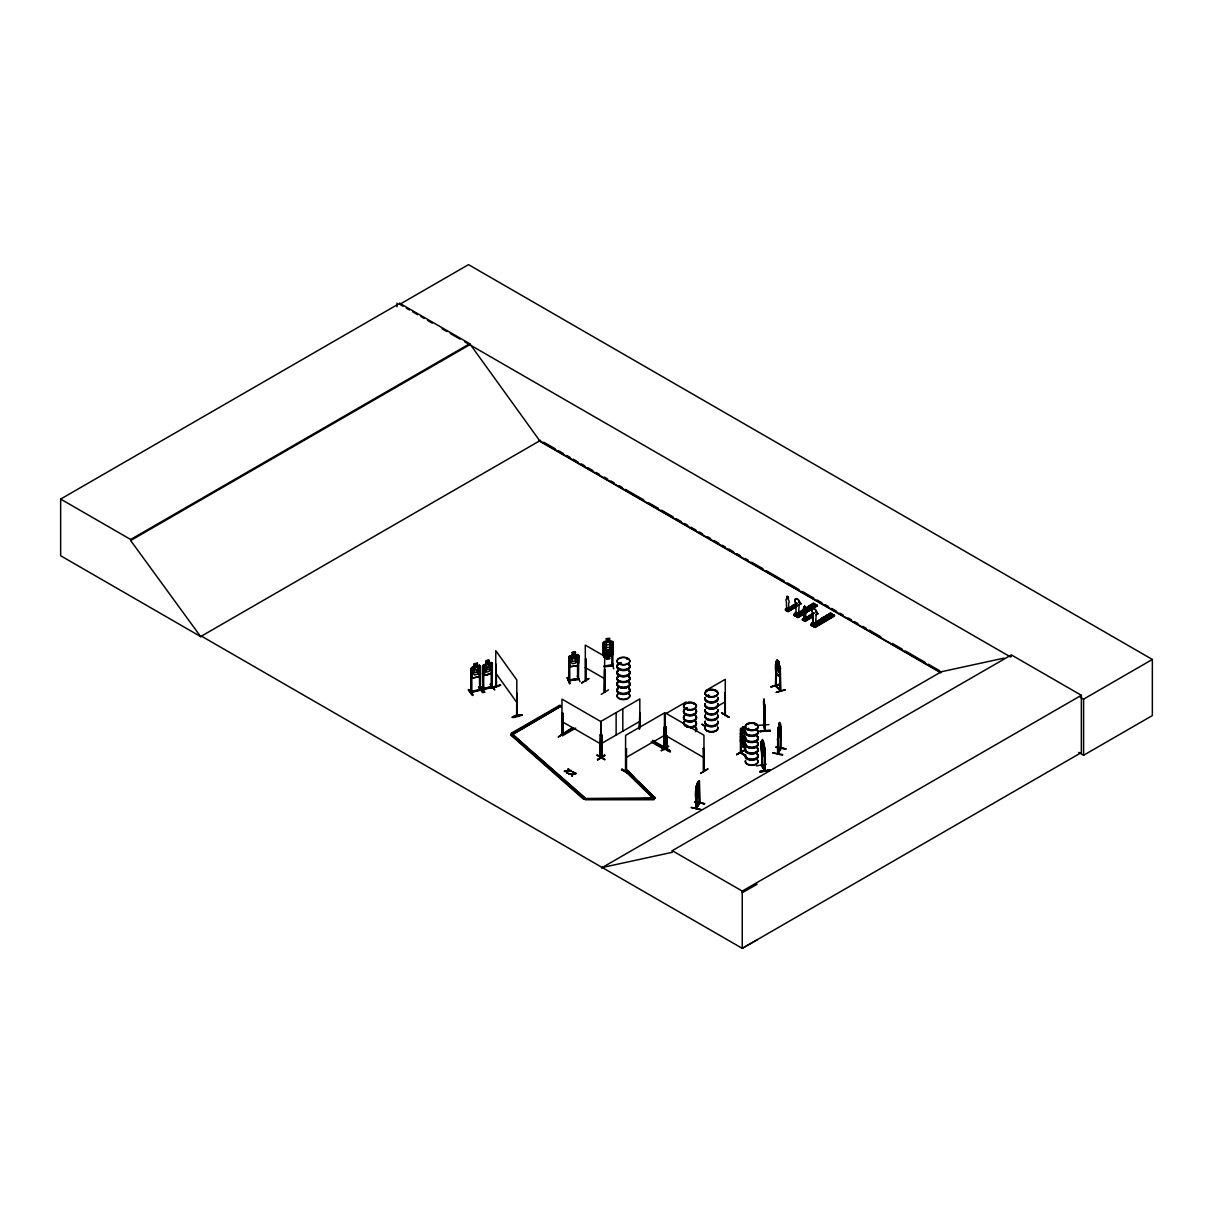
<?xml version="1.0" encoding="UTF-8"?>
<svg xmlns="http://www.w3.org/2000/svg" width="1213" height="1213" viewBox="0 0 1213 1213"><rect width="100%" height="100%" fill="white"/><g stroke="black" fill="none" stroke-linecap="round" stroke-linejoin="round"><path stroke-width="1.5" d="M764.129 703.252L763.781 725.783L764.129 724.404M763.584 725.147L764.948 731.03L764.903 706.876L763.705 700.735L764.19 702.463M765.16 707.967L765.297 730.999L764.054 725.116L764.008 702.721M796.168 614.233L795.698 602.785A3.442 2.001 59.5 0 1 795.698 598.813A3.442 2.001 59.5 0 1 799.17 600.784A3.442 2.001 59.5 0 1 799.17 604.741L798.503 615.355L795.758 614.005L796.85 612.944L796.577 616.143L796.592 613.338M805.387 619.782L805.826 612.701A2.29 1.334 59.5 0 0 805.493 609.563L804.568 606.212M814.09 622.694L813.589 625.969L812.695 612.595A3.442 2.001 59.5 0 1 812.695 608.638A3.442 2.001 59.5 0 1 816.167 610.594A3.442 2.001 59.5 0 1 816.167 614.566L815.515 625.18L812.983 623.209M764.16 725.632L763.584 701.114L764.66 716.413L764.903 714.245M698.991 791.316L698.764 794.667L699.097 791.346M495.708 686.816L496.238 685.876L496.511 687.21L495.692 686.755L496.102 664.224L496.542 687.18M516.738 715.427L516.768 693.048L516.662 716.019L516.738 714.609M772.848 753.061L782.688 754.501M782.537 755.229L772.863 752.682M787.601 608.881L786.63 609.29L786.403 601.633A2.29 1.334 59.5 0 1 786.737 598.888L786.767 596.644L788.071 596.69M786.737 598.888L786.873 596.584M787.601 608.653L786.585 609.244L787.48 608.471M786.903 609.26C787.98 608.183 785.236 609.062 788.48 609.912L788.723 602.952A2.29 1.334 59.5 0 0 788.374 599.813L788.374 597.205M787.54 608.744L786.828 609.351L787.419 608.562M803.855 606.621L803.749 608.699L804.674 606.151M803.506 618.751L804.477 618.296M804.067 618.994L804.568 618.736M813.195 624.043L814.363 623.224M691.304 807.646L701.084 809.647L691.304 807.327M662.814 746.677L670.137 750.847M701.993 724.07L704.738 726.269M701.978 724.419L705.541 726.496M778.367 753.516L777.927 730.984L777.958 754.061L778.337 752.757M778.306 752.697L780.368 748.376M780.384 748.012L781.096 747.602L780.55 748.421M780.323 748.906L781.066 747.572M781.051 748.466L777.988 754.001L778.124 753.152M480.318 689.424L479.393 690.152M492.144 686.619L491.144 687.801L500.635 685.011L482.835 689.378M483.032 688.832L492.16 686.315M761.825 747.481L763.402 752.333C763.462 730.878 765.494 752.667 764.129 756.23L761.703 751.969M764.615 754.152L764.16 756.366L761.597 751.984L761.233 748.709M581.709 683.101L589.002 678.507L581.74 682.737M793.62 605.636L795.121 605.742L793.984 606.121M806.342 609.062L808.586 608.638L806.675 609.29M806.493 609.396C807.934 606.273 809.192 611.731 806.342 608.835M810.709 615.931L811.74 615.325M823.384 618.478L825.31 619.1M825.598 619.039L824.476 617.978L823.491 618.554M696.232 808.116L699.689 802.384M695.989 808.601L696.065 786.145L696.702 785.706L696.368 808.707L696.838 783.871L698.021 782.051L697.05 784.053M696.732 808.222L696.368 785.645M698.991 802.824L699.689 802.339M699.507 802.794L699.006 803.506M780.641 748.391L777.563 753.955L777.867 728.225M619.873 663.253L620.995 663.041M620.631 663.284L619.509 663.086M627.728 659.023L626.742 659.19L627.424 658.614M686.3 708.726L687.104 707.907L685.891 708.817M687.301 708.134L686.603 707.725M693.533 703.904L694.352 704.253M708.771 695.094C710.333 696.474 705.056 695.428 708.256 695.625M715.261 690.97L715.655 691.122M747.708 729.043C749.604 730.12 747.83 727.83 748.8 728.437M747.693 728.937L748.618 729.256M755.047 724.843L755.775 725.071M762.052 765.797L761.339 741.295L761.279 748.755M764.978 770.786L764.645 747.86L764.235 770.346L765.024 770.846L761.628 765.251M764.478 770.028L764.311 769.558M766.298 764.19L756.412 765.903M698.749 794.621C693.988 807.07 694.473 784.114 698.991 783.916M779.732 676.551C776.168 677.188 774.682 663.996 775.956 672.518L779.716 676.551L780.232 666.953L776.093 661.358L775.486 685.982L780.399 691.061L780.323 666.923L778.685 664.284L778.791 661.494L779.428 671.244L778.625 672.593L776.335 667.923L777.093 659.796L778.791 661.494M500.605 685.36L482.804 689.636L482.759 666.983L483.76 666.968L482.759 666.983M780.414 748.906L780.672 724.297L779.61 725.329L779.656 722.417L778.049 728.907L778.564 735.336L780.02 730.453L779.504 722.554L778.731 724.434M804.28 618.296L803.658 618.66M696.338 788.511L696.944 783.901M597.296 755.077C620.45 769.042 581.148 746.177 604.665 759.202M621.617 769.618L628.925 773.864L621.602 769.649L629.32 773.181L621.981 769.012M621.935 769.376L629.32 773.651M771.059 687.089L780.126 684.208L771.104 686.74M796.137 613.657L796.971 613.52M813.392 623.315L812.771 623.8L813.802 623.073M828.706 614.263C839.563 619.039 823.445 614.855 830.693 613.096L834.377 615.476L814.575 626.53L811.467 624.771L813.165 622.269L813.089 623.255M740.324 733.986L741.188 731.697L740.324 741.401L744.858 745.1C745.722 753.091 743.326 742.538 745.98 745.919M479.393 676.429L480.53 673.503L479.469 676.52L472.084 678.188L479.469 676.505M802.688 619.646L803.84 618.615M568.912 664.224L569.928 666.832L577.585 665.634L578.707 662.707L578.677 655.232L575.296 654.868L575.296 652.109M568.624 680.72L569.64 680.811M577.555 654.489L578.707 655.293L578.48 679.432C579.693 678.203 575.811 678.764 578.571 678.325M602.937 647.894L604.074 645.013L611.974 644.467L613.02 647.211L611.883 644.558M564.424 771.043L567.472 771.028L567.457 773.257L568.306 768.845C568.654 772.969 560.391 770.892 567.563 770.634M572.187 775.516L572.93 773.697L576.023 773.303L572.93 774.167L572.187 775.986L571.596 775.183L572.187 775.986M567.563 771.104L568.306 768.845M572.293 773.833L569.155 774.243L572.293 773.833L573.036 771.574L573.021 773.773M566.865 772.924L567.472 771.028M568.882 769.178C565.849 772.226 572.657 771.786 570.747 770.24L568.291 770.573M571.596 775.653L572.202 773.758L569.155 774.243M572.93 774.167L573.613 771.908M468.37 689.727C471.053 687.892 476.77 703.51 468.37 689.727L472.827 695.034L468.779 689.591M480.636 686.755L484.669 692.183M480.666 686.361L484.73 692.289M736.625 754.607L744.297 750.62M569.974 683.268L567.29 677.491L569.488 683.768M558.329 737.079L565.228 732.728M661.449 750.756L668.757 746.177L661.146 750.604M483.775 674.928L489.718 662.95L492.387 663.299M639.827 728.786L639.827 698.931L600.966 721.371L600.678 757.64L600.829 721.553L561.968 699.113L561.968 735.275C564.773 736.261 560.785 733.001 562.696 734.79L574.083 728.316M703.692 769.967L704.025 771.362L703.949 735.23L665.088 712.789L665.694 749.255L665.998 726.663L665.088 726.435L665.74 726.814M664.102 748.027C677.961 758.307 664.451 744.873 666.073 749.149M704.283 770.391L703.585 769.967M479.271 689.621L470.841 691.44L471.887 691.183M472.009 691.425L471.857 692.274L471.796 669.576L470.932 669.788L470.841 692.259L480.196 689.924M480.378 690.167L471.114 692.471L471.023 691.653M483.851 688.559L483.744 689.439L483.608 666.771M778.731 725.359L779.337 724.237M777.882 728.285L780.232 723.888M777.988 728.316L778.64 727.042M780.368 748.952L780.687 725.95L780.747 748.967M777.973 739.399C786.327 719.643 774.501 744.009 777.988 739.263M775.971 747.466L785.979 748.937L776.138 747.117M785.963 748.906L776.002 746.996M600.89 756.685C599.631 756.882 602.452 755.214 601.132 757.64L601.208 735.154L600.42 734.669L600.071 757.246L600.42 734.669M601.618 734.638L601.875 757.306L601.86 734.775L600.162 734.82M626.014 770.771L626.333 770.194M697.05 784.978L697.702 783.871M699.022 803.582L699.325 780.626L699.734 803.218L696.489 808.601M704.435 803.885L694.822 801.748M696.065 808.586L699.279 803.082M704.571 803.658L694.655 802.081M740.4 752.879L741.416 753.152L740.931 752.424M776.305 685.421L775.835 685.527M780.353 690.197L775.789 685.739L780.717 690.97L780.217 667.999L780.171 690.379M666.983 749.043L666.983 735.624M745.601 738.626L744.16 740.718L745.54 744.479M825.492 619.206L824.779 617.993M708.741 695.307L707.103 695.656M606.394 647.606L604.726 649.941L604.726 655.081L606.394 655.899L606.303 658.811L609.654 658.583L609.533 655.672L611.216 654.641L609.533 642.253L606.394 642.465L606.394 647.621L609.533 647.408M609.533 649.622L611.216 647.287L611.216 642.147L609.533 641.328L609.639 638.402L606.273 638.644L606.394 641.541L604.726 642.587L604.726 647.742L606.394 649.834C608.744 654.884 602.421 657.628 607.304 651.836L605.075 648.712L607.971 651.199L610.882 648.318L608.683 651.76L610.609 654.823L608.031 652.427L606.333 654.975L609.533 654.762L609.533 649.607L606.394 649.819M568.821 680.66L578.571 679.144M578.662 678.522L568.761 680.129L577.464 678.734M482.941 689.636L482.956 665.482L486.11 663.799L486.064 660.979C491.447 656.9 487.035 665.164 491.204 662.495L492.342 663.253L492.19 687.346L492.053 664.724L491.204 664.921L491.235 687.589M491.204 662.495L482.956 665.482M474.238 663.784L474.389 666.665L472.827 667.969L472.827 673.109L474.389 674.944L477.3 674.246L478.862 671.668L478.862 666.513L477.3 665.967L477.406 663.086L474.238 663.784L474.238 666.544L471.114 668.272L471.19 692.426M477.406 665.846L479.423 665.376L472.16 667.135L471.175 668.348L472.13 678.264M761.233 741.31L762.477 742.311M495.753 686.77L495.768 650.668L516.814 679.977L516.844 716.11L516.859 714.715M577.661 679.25L578.556 679.356L568.73 680.918L568.882 656.749L572.248 655.338L572.142 652.503L575.402 652.003L575.326 654.929L576.963 655.596L576.963 660.751L575.326 663.208L572.278 663.678L570.641 661.722L570.641 656.582L572.142 655.263M569.943 655.672L568.882 656.749M585.53 658.598L585.576 681.403L585.864 658.78M604.347 692.198L604.711 656.324L585.273 645.104L585.53 681.372M609.654 655.824L613.02 654.611L612.99 641.92L611.807 641.025L603.983 641.556L602.922 642.678L602.937 655.308L606.303 656.051M761.264 765.448L761.628 764.433M761.294 765.403L764.615 770.877M626.333 771.013L625.529 771.483L625.605 735.366L664.481 712.926L664.33 748.997M626.484 771.271L626.514 748.755L625.605 748.997L626.514 748.755M664.224 749.528L663.86 748.497M665.998 748.254L664.739 748.36M664.694 749.209L664.481 726.557L663.996 749.573L665.012 748.012L665.831 748.482M612.777 666.089L611.898 665.042L603.892 666.073M793.696 605.681L794.742 605.514M811.906 615.87L810.997 615.946M825.492 618.964L823.688 619.343L823.9 618.069M664.724 748.406L663.814 748.482M619.176 662.889L620.389 662.738M620.631 662.814L620.54 663.678L619.236 663.359M740.491 728.877L741.249 728.346M786.115 610.518L795.91 604.756M787.662 611.352L789.269 609.548L787.753 611.003L785.675 609.821L786.994 608.259L785.478 608.941L785.675 610.245L797.062 603.528M798.503 602.042L800.959 603.619L787.267 611.14L800.807 603.771M794.197 615.279L794.181 613.611L796.153 612.444L794.454 614.946L797.578 616.704L816.667 605.242L817.183 605.878M817.35 605.787L813.68 603.27L813.968 604.059L794.363 615.552L795.152 615.992L814.696 604.468L813.923 604.074M816.667 605.242L796.85 616.932L797.623 617.402L817.38 605.636L798.063 617.614L794.181 615.082L794.682 615.734M803.81 617.978L802.293 619.858L813.878 613.02M817.365 613.323L816.637 614.218L818.108 613.748M812.452 625.332L812.452 622.876C815.94 623.649 808.995 624.574 811.649 625.544M813.165 622.269L811.179 623.437L811.179 624.892L815.151 627.47L834.68 615.946L830.693 613.384L815.773 622.224L830.693 613.096M811.163 624.907L812.179 625.802L831.693 614.278L811.679 625.559M833.665 615.052L813.862 626.742L814.666 627.212L834.377 615.461M724.692 693.017L725.01 715.64L725.01 692.82M721.705 713.047L728.861 717.308M666.695 748.891L666.407 735.669M788.374 597.797L787.965 596.751M795.698 602.785L795.546 602.876A3.442 2.001 59.5 0 1 795.546 598.904A3.442 2.001 59.5 0 1 799.018 600.86A3.442 2.001 59.5 0 1 799.018 604.832L799.17 604.741M792.468 605.59C799.033 608.456 789.663 606.106 793.787 604.817L796.244 606.394L787.601 611.337M796.865 603.195L785.281 610.033L788.132 611.625L796.274 606.818M785.766 610.306L795.713 604.423M786.342 610.2L786.449 608.501L787.207 610.548L786.555 609.184M800.959 603.422L799.625 604.21M796.107 606.621L788.101 611.625M804.659 608.608C815.515 613.369 799.397 609.184 806.63 607.425L810.314 609.805L806.63 607.425M808.404 606.394C819.26 611.17 803.142 606.985 810.375 605.226L814.059 607.607L810.375 605.226M811.694 604.453C822.55 609.214 806.448 605.029 813.68 603.27M793.878 615.264L813.68 603.574L817.365 605.651L797.654 617.402M794.591 615.673L814.393 603.968M795.622 615.4L795.622 612.959L796.759 613.581M804.75 620.813L806.084 619.252L806.266 620.343L803.749 618.857L803.506 611.397A2.29 1.334 59.5 0 1 803.855 608.638M797.578 616.704L797.578 615.537L799.837 614.536L799.837 615.992L795.728 613.839M797.138 616.75L797.851 617.159L797.866 615.704L799.837 614.536M798.973 616.249L817.365 605.363M812.695 623.603L812.695 612.595M813.893 613.141L802.354 619.904L803.158 620.328M814.075 613.338L802.506 619.858L805.144 621.45L813.271 616.644M812.755 614.369L802.976 620.131L812.922 614.566M812.604 616.052L804.28 620.965L806.084 619.252M804.644 621.177L813.256 616.022L804.659 621.177M816.167 614.566L816.015 614.657A3.442 2.001 59.5 0 0 816.015 610.685A3.442 2.001 59.5 0 0 812.543 608.729A3.442 2.001 59.5 0 0 812.543 612.686M812.452 622.876L813.756 623.406L811.467 624.771M821.656 618.418C832.512 623.194 816.394 619.009 823.642 617.25L827.327 619.616L823.642 617.25M825.401 616.219C836.257 620.98 820.14 616.795 827.387 615.052L831.072 617.417L827.387 615.052M811.922 625.499L831.405 613.945M811.436 625.408L831.405 613.793M814.575 626.53L814.575 625.347L816.849 624.346L816.849 625.802L813.21 623.709M814.15 626.575L814.863 626.969L814.863 625.514L816.849 624.346M814.348 627.03L834.377 615.173M562.21 712.607L561.968 735.275L561.892 734.335M639.175 729.165L639.827 712.577L640.085 727.133M639.433 727.512L640.085 712.713M604.665 755.032L597.418 759.717L604.711 755.093M597.509 759.717L604.756 755.487L597.812 759.929M664.118 749.528L664.724 726.708M668.348 750.65L661.419 746.708M625.605 770.528L625.923 771.62L626.257 748.618M703.297 748.497L704.207 748.724L703.297 748.497L703.328 770.998M707.831 768.769L700.598 773.363M700.538 773.394L707.846 769.133M604.347 692.274L604.635 669.621L604.665 692.062M608.532 689.833L601.269 694.352M201.54 636.173L200.752 636.643L60.65 555.751L60.65 499.074L399.744 303.295L469.749 343.704L539.755 440.804L940.56 672.214M399.744 303.295L399.744 304.342L468.506 264.646L1152.35 659.463L1152.35 715.564L1083.588 755.259L1078.675 752.409M60.65 499.074L130.655 539.482L469.749 343.704M757.094 939.893L742.25 948.354L201.449 636.128L200.645 636.582L130.655 540.528L469.749 344.75M200.645 636.582L540.543 440.349M526.958 747.253L511.325 733.213L559.921 705.162L561.331 705.981L511.067 735.366L561.331 705.981M511.325 733.926L559.921 705.875L561.331 706.694M575.705 728.073L562.756 735.563L561.331 734.744L572.672 727.497M561.331 734.744L572.672 728.194M600.966 743.812L639.827 721.371M666.665 713.168L686.103 701.948M705.83 690.546L725.268 679.325L725.313 715.382M625.605 757.807L664.481 735.366M717.171 706.451L725.268 701.766M665.482 748.512L664.057 749.331L651.108 741.856M601.466 867.992L941.364 671.744L1003.985 658.128M602.255 867.522L672.26 852.299L672.26 850.677L1011.354 654.899L1081.359 695.307L1081.359 752.576L742.25 948.354L742.25 891.085L1081.359 695.307M1011.354 656.521L1010.565 656.991L464.867 341.93M1080.343 697.278L1083.588 699.158L1152.35 659.463M742.25 892.723L757.094 884.262M741.158 742.826C744.373 743.508 740.764 747.784 744.934 747.996M740.734 730.256L740.931 753.243M744.858 739.035L742.75 737.686L744.858 739.02L744.858 744.176L742.75 742.826L741.628 729.589L742.765 729.225M745.025 730.666L745.025 727.906L744.858 730.757L741.219 728.225L740.415 728.801L740.461 752.924M741.113 739.399L740.506 736.155L741.113 739.399L745.176 741.916M736.685 754.713L744.357 750.271L736.685 754.243M567.168 677.915L570.034 683.692M470.947 691.395L472.024 691.607M511.067 734.669L583.544 798.518L653.928 797.896L653.928 799.746L585.212 799.746L585.212 797.896L511.325 733.213M511.067 735.366L583.544 799.231L653.928 798.594M627.455 770.361L625.726 770.952L653.64 798.791L655.369 798.199L627.455 770.361L634.096 777.518M653.64 798.093L655.369 797.502M666.725 749.285L666.741 735.472M775.85 663.359L776.032 686.422L775.85 684.981M780.672 668.469L779.914 668.09M771.074 686.74L780.156 683.905M776.032 685.83L780.217 689.621M775.971 686.361L776.29 673.17M785.16 689.606L776.032 692.441L785.357 689.863M786.979 596.341L787.874 596.478M777.093 662.556L777.245 659.917M569.64 679.993L569.822 680.736M479.635 690.379L479.378 667.741L480.378 667.711L480.303 690.212L480.484 666.028L479.393 665.315M483.911 675.398L491.235 673.624L492.296 670.607L491.28 673.685L483.957 675.459L491.31 673.715M478.923 687.164L482.926 692.608M490.279 684.026L494.752 689.848L490.734 684.314M491.098 686.816L482.804 688.817M478.529 687.21L482.926 692.653L478.923 687.119M521.984 715.23C516.283 712.926 503.122 721.401 521.984 715.17M604.756 692.426L604.635 669.621M707.604 695.883L708.422 695.58M761.688 740.885L764.251 745.191M761.961 743.372L761.324 742.932L762.007 765.873M764.539 746.844L764.645 770.937L764.645 770.119M759.945 771.407L769.876 770.255L759.96 771.483M769.709 769.921L759.975 771.847M769.876 770.24L760.126 772.165M665.255 748.679L665.331 726.284M568.73 658.265L569.731 658.31L568.73 658.265L568.942 680.918M577.57 656.855L578.556 656.915L577.57 656.855L577.691 679.553L577.661 657.052M577.252 675.899L580.041 681.676M492.008 686.331L492.16 687.134M483.608 688.393L483.851 689.378M471.66 691.167L471.887 692.001M572.172 652.564L575.432 652.063M569.989 655.748L577.509 654.595M568.912 658.128L578.707 656.612M568.912 659.417L578.707 657.916M569.958 666.65L577.585 665.619M571.293 771.028L568.291 771.043L571.293 770.573M564.424 771.513L567.472 771.483M573.021 773.318L576.023 773.303M569.155 773.773L576.023 773.773M745.434 755.729L740.885 752.712M578.465 678.34L578.465 679.159M686.861 708.968L685.952 708.695M768.921 724.586L758.686 725.344M764.054 725.177L764.857 730.999M770.3 730.969L760.02 731.363L770.3 730.954L770.225 730.165L760.005 730.923L760.081 731.697M770.24 730.62L760.081 731.636M763.796 702.175L764.099 699.295L764.584 705.921M764.402 703.995L764.66 705.253M764.918 706.906L764.812 730.908M606.288 638.705L609.533 638.569M602.861 655.52L602.816 644.088L603.74 644.027L603.786 657.325M612.944 665.027L611.852 666.119L611.913 643.466L612.838 643.406M604.029 652.594L611.761 652.063L613.005 649.395L611.852 652.215L603.953 652.685L602.922 650.077M604.135 656.203L611.943 655.672M606.288 658.75L609.654 658.583M613.657 668.818L612.429 662.859M605.439 665.77L612.08 665.346M605.439 666.346L612.944 665.846M603.892 666.665L612.883 666.058M703.904 770.498L703.934 771.362M740.734 752.712L740.734 741.492M697.884 782.173L698.415 790.088L696.884 794.955L696.338 793.666M585.212 799.049L653.928 799.049M612.808 665.012L612.808 665.831M814.818 627.121L834.15 615.704M565.531 732.834L558.389 736.731M569.731 679.72L568.867 680.099M780.308 691.046L780.217 675.474M494.252 689.5L490.219 684.496M562.271 735.002L562.968 735.427L562.62 713.123M694.685 801.96L704.601 803.688M761.749 765.358L764.615 769.664M620.192 662.571L621.041 663.177M748.148 729.286L747.375 728.846M725.056 715.23L724.646 714.563M600.723 756.791L601.936 756.594M479.423 689.575L480.333 689.12L479.271 690.197M798.503 602.239L800.959 603.71M815.5 611.852L817.987 613.551M813.256 616.022L810.8 614.627L813.256 616.219M795.455 613.05L796.683 613.505M804.462 618.721L803.461 618.312L804.098 620.434L803.719 619.039M803.34 618.387L806.084 620.04M813.756 625.863L812.634 625.226L812.634 622.769M662.874 747.542L668.742 750.877L661.009 746.935M728.861 716.959L721.523 712.744L729.028 717.292M664.118 747.981L670.152 750.817M399.744 304.342L403.004 306.222M406.264 308.102L409.524 309.982M412.769 311.862L417.651 314.683M420.911 316.563L424.171 318.443M427.431 320.323L432.313 323.143M442.078 328.784L446.96 331.604M450.22 333.484L459.985 339.109M543.818 442.229L555.266 448.84M558.541 450.736L563.454 453.571M566.714 455.451L569.989 457.346M573.264 459.227L578.176 462.062M581.452 463.957L584.711 465.853M587.987 467.733L592.899 470.568M596.174 472.464L599.434 474.344M604.347 477.179L607.622 479.074M610.897 480.954L614.157 482.85M619.07 485.685L622.345 487.565M625.62 489.461L643.618 499.847M648.515 502.682L658.341 508.353M661.601 510.233L673.063 516.844M676.323 518.739L681.236 521.575M684.511 523.455L687.786 525.35M691.061 527.246L695.959 530.066M699.234 531.961L702.509 533.856M707.406 536.677L710.682 538.572M713.957 540.467L718.869 543.303M722.144 545.183L725.404 547.078M728.679 548.958L733.592 551.794M736.867 553.689L740.127 555.569M745.04 558.405L748.315 560.3M751.59 562.18L763.038 568.791M766.313 570.686L784.311 581.072M787.571 582.968L799.033 589.579M802.293 591.459L813.756 598.085M817.016 599.965L821.929 602.8M825.204 604.696L828.479 606.576M831.754 608.471L836.652 611.307M839.927 613.187L843.202 615.082M848.099 617.917L851.374 619.798M854.649 621.693L857.925 623.573M862.837 626.408L866.097 628.304M869.372 630.184L880.82 636.81M892.283 643.421L902.093 649.076M905.368 650.972L925.003 662.298M928.263 664.193L939.726 670.804M538.678 440.653L940.803 672.821M585.273 667.544L604.711 678.764M665.088 735.23L703.949 757.685M652.518 740.324L663.86 746.874M654.141 741.962L662.237 746.647M652.73 742.083L664.057 748.633M561.968 721.553L600.829 743.994M561.331 734.032L562.756 734.851M573.613 772.378L573.036 771.574M566.865 772.454L567.457 773.257M672.26 850.677L742.25 891.085M745.298 738.095L743.675 739.794L741.734 735.866L743.22 740.097C740.446 741.613 742.614 744.479 743.721 741.052L745.464 744.752M699.704 803.082L699.325 780.626M741.098 731.742L745.146 734.335M744.858 736.837L742.75 735.472L742.75 730.317L744.858 731.682L744.858 736.837L742.75 735.457L741.613 736.943L742.674 746.556M745.025 727.906L742.674 726.496L742.75 729.407M745.176 755.29L741.158 752.712L745.434 755.153A6.52 3.76 0 0 0 752.56 759.884A6.52 3.76 0 0 0 757.352 754.274M740.491 752.909L745.176 755.866M491.159 662.586L492.235 663.314M479.347 665.406L480.424 666.149M603.043 655.202L604.18 656.112M704.162 771.104L703.54 748.345M531.218 751.014L536.904 756.017M539.74 758.519L569.594 784.826M572.43 787.328L578.116 792.332M580.951 794.833L585.212 798.594M638.083 781.399L655.369 798.199M653.64 798.791L625.726 771.65L625.863 749.149M804.78 606.364L805.356 607.349M777.412 660.691L778.367 662.647L777.412 661.616M776.002 661.388L777.245 662.677M780.277 669.591L775.471 664.436L775.471 669.242M492.053 664.724L491.204 664.921M486.064 660.979L486.216 663.86L484.654 665.164L484.654 670.319L486.216 672.154L489.127 671.441L490.689 668.848L490.689 663.693L489.127 663.162L489.082 660.342M483.001 672.942L483.972 675.474M495.768 673.109L516.814 702.418M473.813 666.71L479.741 675.762M762.552 740.324L763.22 742.356L762.552 741.249M569.822 680.159L569.625 658.113M569.883 666.756L569.018 656.84M603.028 650.001L603.968 652.761M484.032 675.353L483.092 665.558M796.471 613.702L796.153 612.444M763.993 699.31L764.311 701.402M764.008 703.146L764.387 712.319L763.796 707.331M763.553 703.722L764.797 709.529M764.008 708.301L764.387 710.105M763.72 711.819L764.66 716.413M612.99 641.92L612.777 666.119M695.913 796.82L696.262 798.867M764.205 702.509L764.099 699.295M803.506 611.397L803.855 618.797M1083.588 699.158L1083.588 755.259M816.561 624.179L816.561 625.347M811.937 616.795L809.48 615.598M799.549 614.369L799.549 615.537M796.289 603.543L794.97 604.317M789.269 609.548L789.269 610.518M789.072 609.442L789.072 610.215M763.402 744.054L763.538 741.234L762.34 739.414L761.658 765.934M741.355 741.886L741.158 753.288M697.915 782.021L697.991 784.963M665.998 726.663L665.831 749.3M622.815 708.756L622.815 731.196M616.128 712.622L616.128 735.063M606.409 655.96L606.409 658.72M562.877 712.986L562.696 735.609M491.098 686.573L491.144 687.801M477.255 663.147L477.255 665.907M397 303.083L397 306.798M130.655 539.482L130.655 540.528M695.656 716.095A6.52 3.76 0 0 1 690.015 721.735A6.52 3.76 0 0 1 684.359 716.095M695.565 716.489A6.414 3.7 0 0 1 690.015 722.038A6.414 3.7 0 0 1 684.45 716.489M695.549 721.326A6.383 3.684 0 0 1 694.533 725.783A6.383 3.684 0 0 1 686.816 726.36M685.497 725.783A6.383 3.684 0 0 1 683.844 724.131M683.616 723.175A6.383 3.684 0 0 1 684.481 721.326M695.58 721.659A6.444 3.715 0 0 1 694.564 726.147A6.444 3.715 0 0 1 686.785 726.739M685.451 726.147A6.444 3.715 0 0 1 684.435 725.389M683.571 723.524A6.444 3.715 0 0 1 684.435 721.659M695.656 709.908A6.52 3.76 0 0 1 690.015 715.549A6.52 3.76 0 0 1 684.359 709.908M695.565 715.443A6.414 3.7 0 0 1 690.015 721.007A6.414 3.7 0 0 1 684.45 715.443M695.565 710.287A6.414 3.7 0 0 1 690.015 715.852A6.414 3.7 0 0 1 684.45 710.287M695.656 715.776A6.52 3.76 0 0 1 690.015 721.417A6.52 3.76 0 0 1 684.359 715.776M695.656 709.59A6.52 3.76 0 0 1 690.015 715.23A6.52 3.76 0 0 1 684.359 709.59M695.565 709.256A6.414 3.7 0 0 1 690.015 714.806A6.414 3.7 0 0 1 684.45 709.256M695.549 722.251A6.383 3.684 0 0 1 690.015 727.785M683.844 723.13A6.383 3.684 0 0 1 684.481 722.251M695.58 721.917A6.444 3.715 0 0 1 690.015 727.497M688.347 727.36A6.444 3.715 0 0 1 686.785 726.996M683.571 723.767A6.444 3.715 0 0 1 684.435 721.917M695.565 726.905A6.414 3.7 0 0 1 695.565 730.605M695.565 727.936A6.414 3.7 0 0 1 695.565 731.651M695.656 727.557A6.52 3.76 0 0 1 695.656 731.318M695.656 727.239A6.52 3.76 0 0 1 695.656 730.999M717.656 709.317A6.399 3.7 0 0 1 711.47 713.972A6.399 3.7 0 0 1 705.299 709.317M717.687 698.279A6.429 3.715 0 0 1 711.47 702.949A6.429 3.715 0 0 1 705.269 698.279M717.671 697.248A6.414 3.7 0 0 1 711.47 701.902A6.414 3.7 0 0 1 705.284 697.248M717.671 704.48A6.414 3.7 0 0 1 711.47 709.135A6.414 3.7 0 0 1 705.284 704.48M717.778 704.101A6.52 3.76 0 0 1 711.47 708.832A6.52 3.76 0 0 1 705.178 704.101M717.778 703.783A6.52 3.76 0 0 1 711.47 708.513A6.52 3.76 0 0 1 705.178 703.783M717.671 703.434A6.414 3.7 0 0 1 711.47 708.104A6.414 3.7 0 0 1 705.284 703.434M717.778 697.9A6.52 3.76 0 0 1 711.47 702.645A6.52 3.76 0 0 1 705.178 697.9M717.778 697.581A6.52 3.76 0 0 1 711.47 702.327A6.52 3.76 0 0 1 705.178 697.581M717.671 709.681A6.414 3.7 0 0 1 711.47 714.336A6.414 3.7 0 0 1 705.284 709.681M717.656 710.242A6.399 3.7 0 0 1 711.47 714.897A6.399 3.7 0 0 1 705.299 710.242M717.641 726.966A6.383 3.684 0 0 1 711.47 731.606A6.383 3.684 0 0 1 705.299 726.966M717.702 709.923A6.444 3.715 0 0 1 711.47 714.593A6.444 3.715 0 0 1 705.253 709.923M717.687 715.928A6.429 3.715 0 0 1 711.47 720.598A6.429 3.715 0 0 1 705.269 715.928M717.671 714.897A6.414 3.7 0 0 1 711.47 719.552A6.414 3.7 0 0 1 705.284 714.897M717.671 722.129A6.414 3.7 0 0 1 711.47 726.784A6.414 3.7 0 0 1 705.284 722.129M717.778 721.75A6.52 3.76 0 0 1 711.47 726.481A6.52 3.76 0 0 1 705.178 721.75M717.778 721.432A6.52 3.76 0 0 1 711.47 726.162A6.52 3.76 0 0 1 705.178 721.432M717.671 721.083A6.414 3.7 0 0 1 711.47 725.753A6.414 3.7 0 0 1 705.284 721.083M717.778 715.549A6.52 3.76 0 0 1 711.47 720.295A6.52 3.76 0 0 1 705.178 715.549M717.778 715.23A6.52 3.76 0 0 1 711.47 719.976A6.52 3.76 0 0 1 705.178 715.23M757.276 729.786A6.414 3.7 0 0 1 752.545 735.305A6.414 3.7 0 0 1 745.51 730.666M757.276 737.004A6.414 3.7 0 0 1 752.545 742.538A6.414 3.7 0 0 1 745.51 737.898M757.352 736.625A6.52 3.76 0 0 1 752.56 742.235A6.52 3.76 0 0 1 745.419 737.534M757.352 736.306A6.52 3.76 0 0 1 752.56 741.916A6.52 3.76 0 0 1 745.419 737.216M757.352 730.423A6.52 3.76 0 0 1 752.56 736.033A6.52 3.76 0 0 1 745.419 731.333M757.352 730.105A6.52 3.76 0 0 1 752.56 735.715A6.52 3.76 0 0 1 745.419 731.014M757.276 730.817A6.429 3.715 0 0 1 752.545 736.352A6.429 3.715 0 0 1 745.51 731.712M757.276 735.973A6.414 3.7 0 0 1 752.545 741.492A6.414 3.7 0 0 1 745.51 736.867M757.291 742.432A6.444 3.715 0 0 1 752.56 747.966A6.444 3.715 0 0 1 745.495 743.326M757.246 741.856A6.383 3.684 0 0 1 753.364 747.253A6.383 3.684 0 0 1 745.328 743.69M757.291 741.977A6.444 3.715 0 0 1 752.56 747.511A6.444 3.715 0 0 1 745.495 742.872M757.276 747.42A6.414 3.7 0 0 1 752.545 752.955A6.414 3.7 0 0 1 745.51 748.315M757.276 754.653A6.414 3.7 0 0 1 752.545 760.187A6.414 3.7 0 0 1 745.51 755.547M757.352 753.955A6.52 3.76 0 0 1 752.56 759.565A6.52 3.76 0 0 1 745.419 754.85M757.352 748.072A6.52 3.76 0 0 1 752.56 753.682A6.52 3.76 0 0 1 745.419 748.982M757.352 747.754A6.52 3.76 0 0 1 752.56 753.364A6.52 3.76 0 0 1 745.419 748.664M757.276 748.466A6.429 3.715 0 0 1 752.545 754.001A6.429 3.715 0 0 1 745.51 749.361M757.276 753.622A6.414 3.7 0 0 1 752.545 759.141A6.414 3.7 0 0 1 745.51 754.516M757.276 759.823A6.429 3.715 0 0 1 752.545 765.358A6.429 3.715 0 0 1 745.51 760.718M757.246 759.505A6.383 3.684 0 0 1 752.545 765.009A6.383 3.684 0 0 1 745.54 760.384M757.246 742.765A6.383 3.684 0 0 1 753.364 748.178A6.383 3.684 0 0 1 745.328 744.615M629.092 670.865A6.52 3.76 0 0 1 623.437 676.52A6.52 3.76 0 0 1 617.796 670.865M629.001 671.259A6.414 3.7 0 0 1 623.437 676.824A6.414 3.7 0 0 1 617.887 671.259M628.971 676.096A6.383 3.684 0 0 1 623.437 681.63A6.383 3.684 0 0 1 617.917 676.096M629.016 676.49A6.444 3.715 0 0 1 623.437 682.07A6.444 3.715 0 0 1 617.872 676.49M629.092 664.679A6.52 3.76 0 0 1 623.437 670.319A6.52 3.76 0 0 1 617.796 664.679M629.001 670.228A6.414 3.7 0 0 1 623.437 675.777A6.414 3.7 0 0 1 617.887 670.228M629.001 665.073A6.414 3.7 0 0 1 623.437 670.622A6.414 3.7 0 0 1 617.887 665.073M629.092 670.546A6.52 3.76 0 0 1 623.437 676.202A6.52 3.76 0 0 1 617.796 670.546M629.092 664.36A6.52 3.76 0 0 1 623.437 670.001A6.52 3.76 0 0 1 617.796 664.36M629.001 664.027A6.414 3.7 0 0 1 623.437 669.591A6.414 3.7 0 0 1 617.887 664.027M629.092 688.514A6.52 3.76 0 0 1 623.437 694.17A6.52 3.76 0 0 1 617.796 688.514M629.001 688.908A6.414 3.7 0 0 1 623.437 694.473A6.414 3.7 0 0 1 617.887 688.908M628.971 693.745A6.383 3.684 0 0 1 623.437 699.279A6.383 3.684 0 0 1 617.917 693.745M628.986 677.006A6.399 3.7 0 0 1 623.437 682.555A6.399 3.7 0 0 1 617.902 677.006M629.016 694.094A6.444 3.715 0 0 1 623.437 699.674A6.444 3.715 0 0 1 617.872 694.094M629.016 676.672A6.444 3.715 0 0 1 623.437 682.252A6.444 3.715 0 0 1 617.872 676.672M629.092 682.328A6.52 3.76 0 0 1 623.437 687.968A6.52 3.76 0 0 1 617.796 682.328M629.001 687.877A6.414 3.7 0 0 1 623.437 693.427A6.414 3.7 0 0 1 617.887 687.877M629.001 682.722A6.414 3.7 0 0 1 623.437 688.271A6.414 3.7 0 0 1 617.887 682.722M629.092 688.196A6.52 3.76 0 0 1 623.437 693.851A6.52 3.76 0 0 1 617.796 688.196M629.092 682.009A6.52 3.76 0 0 1 623.437 687.65A6.52 3.76 0 0 1 617.796 682.009M629.001 681.676A6.414 3.7 0 0 1 623.437 687.24A6.414 3.7 0 0 1 617.887 681.676M779.504 726.238L778.564 733.122L779.504 726.238M697.884 785.857L696.884 792.741L697.884 785.857M488.612 660.979L486.731 662.359L488.612 660.979M489.127 664.072L486.216 664.785L486.216 669.94L489.127 669.227L489.127 664.072M521.787 714.836L512.295 717.201L521.802 714.897M476.785 663.799L474.905 665.164L476.785 663.799M477.3 666.892L474.389 667.59L474.389 672.745L477.3 672.047L477.3 666.892M574.78 652.715L572.824 653.019L572.824 653.943L574.78 653.64L574.78 652.715M575.326 655.854L572.278 656.324L572.278 661.479L575.326 661.009L575.326 655.854M608.971 639.069L606.955 639.206L606.955 640.13L608.971 639.994L608.971 639.069M608.971 657.097L606.955 657.234L606.955 658.159L608.971 658.022L608.971 657.097M744.479 746.238L743.129 745.373L744.479 747.163L744.479 746.238M744.479 728.209L743.129 727.345L744.479 729.134L744.479 728.209M778.625 665.24L777.139 663.632L777.139 668.788L778.625 670.395L778.625 665.24M763.402 744.964L762.371 743.251L762.371 748.406L763.402 750.119L763.402 744.964M685.451 708.559A6.444 3.715 0 0 0 696.232 706.891A6.444 3.715 0 0 0 688.347 702.342A6.444 3.715 0 0 0 685.451 708.559M685.497 709.044A6.383 3.684 0 0 0 696.186 707.391A6.383 3.684 0 0 0 688.362 702.873A6.383 3.684 0 0 0 685.497 709.044M685.451 708.756A6.444 3.715 0 0 0 696.232 707.088A6.444 3.715 0 0 0 688.347 702.524A6.444 3.715 0 0 0 685.451 708.756M708.271 696.217A6.399 3.7 0 0 0 717.884 693.017A6.399 3.7 0 0 0 708.271 689.818A6.399 3.7 0 0 0 708.271 696.217M708.271 696.747A6.399 3.7 0 0 0 717.884 693.548A6.399 3.7 0 0 0 708.271 690.349A6.399 3.7 0 0 0 708.271 696.747M706.921 695.868A6.444 3.715 0 0 0 717.702 694.2A6.444 3.715 0 0 0 709.802 689.636A6.444 3.715 0 0 0 706.921 695.868M711.47 731.955A6.429 3.715 0 0 0 717.687 727.284A6.414 3.7 0 0 1 711.47 731.985A6.414 3.7 0 0 1 705.284 727.33A6.429 3.715 0 0 0 711.47 731.955M747.178 729.043A6.414 3.7 0 0 0 757.913 727.391A6.414 3.7 0 0 0 750.059 722.857A6.414 3.7 0 0 0 747.178 729.043M748.497 729.862A6.444 3.715 0 0 0 758.155 726.632A6.444 3.715 0 0 0 748.497 723.418A6.444 3.715 0 0 0 748.497 729.862M748.512 730.165A6.383 3.684 0 0 0 758.095 726.966A6.383 3.684 0 0 0 748.512 723.767A6.383 3.684 0 0 0 748.512 730.165M618.888 663.541A6.444 3.715 0 0 0 629.668 661.873A6.444 3.715 0 0 0 621.784 657.325A6.444 3.715 0 0 0 618.888 663.541M620.237 664.406A6.399 3.7 0 0 0 629.85 661.206A6.399 3.7 0 0 0 620.237 658.007A6.399 3.7 0 0 0 620.237 664.406"/></g></svg>
